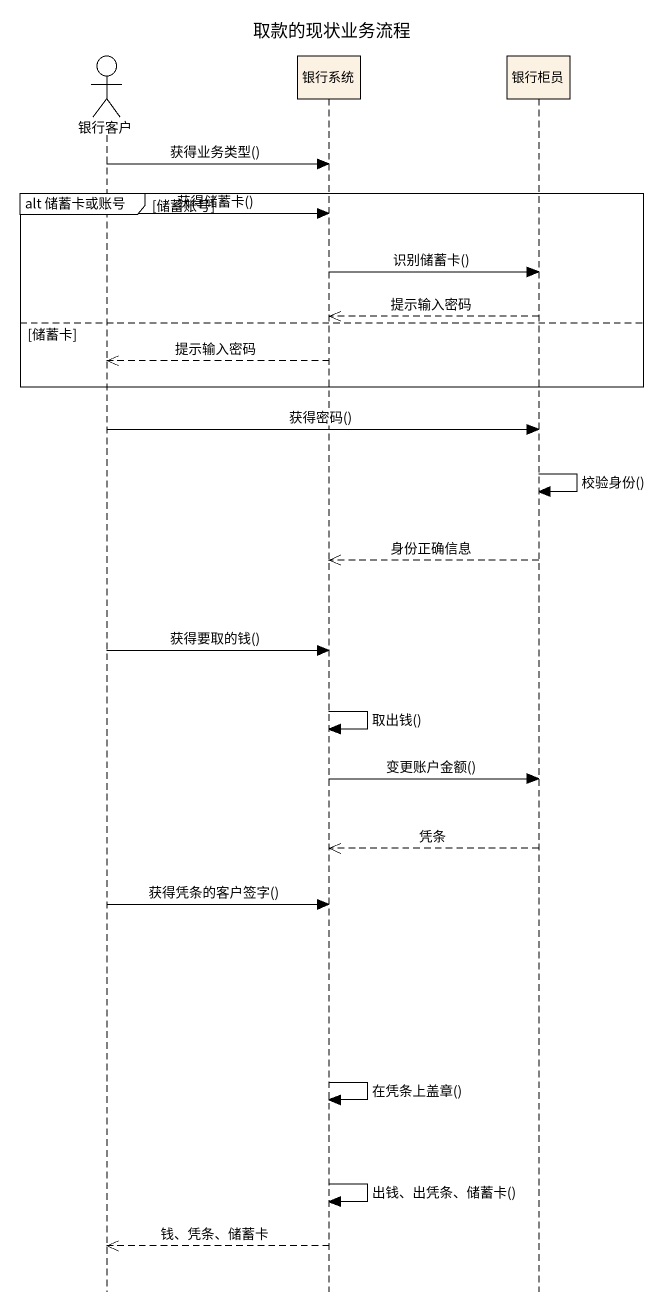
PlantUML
@startuml
title 取款的现状业务流程
hide footbox
actor 银行客户
participant 银行系统
participant 银行柜员

银行客户 -> 银行系统 : 获得业务类型()
group alt 储蓄卡或账号 [储蓄账号]
  银行客户 -> 银行系统 : 获得储蓄卡()
  银行系统 -> 银行柜员 : 识别储蓄卡()
  银行柜员 -->> 银行系统 : 提示输入密码
else 储蓄卡
  银行系统 -->> 银行客户 : 提示输入密码
end
银行客户 -> 银行柜员 : 获得密码()
银行柜员 -> 银行柜员 : 校验身份()
银行柜员 -->> 银行系统 : 身份正确信息
银行客户 -> 银行系统 : 获得要取的钱()
银行系统 -> 银行系统 : 取出钱()
银行系统 -> 银行柜员 : 变更账户金额()
银行柜员 -->> 银行系统 : 凭条
银行客户 -> 银行系统 : 获得凭条的客户签字()
银行系统 -> 银行系统 : 在凭条上盖章()
银行系统 -> 银行系统 : 出钱、出凭条、储蓄卡()
银行系统 -->> 银行客户 : 钱、凭条、储蓄卡
@enduml
